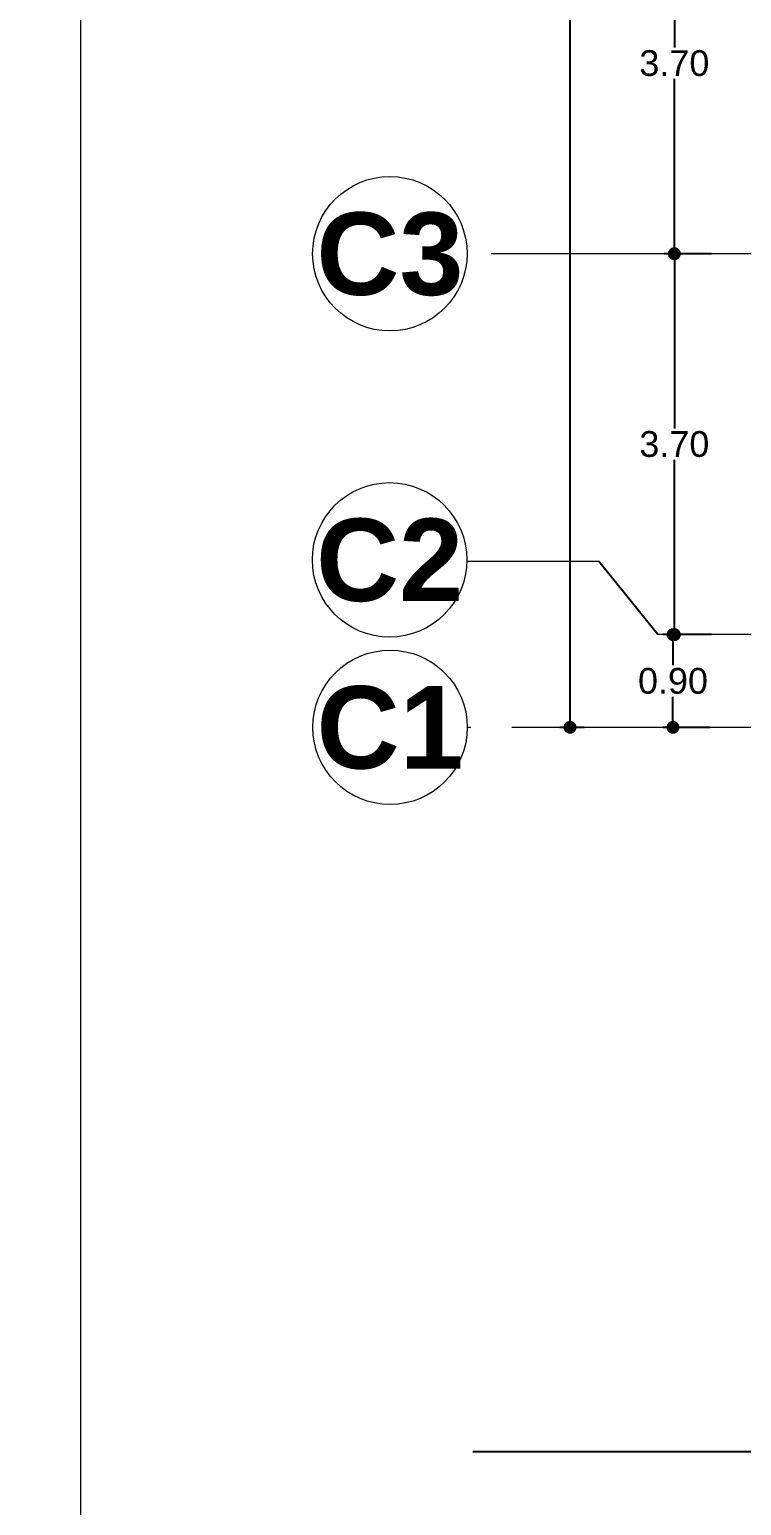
# Model space of a CAD drawing. Header units: metres. Extents: x -22 to 564, y 0 to 143.
# Drawn here: x -22.47 to -15.55, y 25.97 to 40.3 of the extents above; entities that cross this region are included whole.
import ezdxf
from ezdxf.enums import TextEntityAlignment as Align
from ezdxf.xclip import XClip

# ---------------------------------------------------------------- set-up
doc = ezdxf.new("R2010")
doc.units = ezdxf.units.M
doc.header["$XCLIPFRAME"] = 2
for name, pattern in [('EJES630', [6.300000000000001, 5.5, -0.4, 0, -0.4]), ('XREF  PB CONJ$0$CENTER', [50.800000000000004, 31.75, -6.35, 6.35, -6.35]), ('XREF  PB CONJ$0$DASHED2', [0.375, 0.25, -0.125]), ('XREF  PB CONJ$0$EJES630', [6.300000000000001, 5.5, -0.4, 0, -0.4]), ('XREF  PB CONJ$0$HIDDE150', [0.24, 0.15, -0.09])]:
    doc.linetypes.add(name, pattern=pattern)
for name, color, linetype in [('COTAS EJES', 8, 'Continuous'), ('EJES BOLAS', 11, 'Continuous'), ('EJES TEXTOS', 3, 'Continuous'), ('XREF  PB CONJ$0$BANQUETA', 53, 'Continuous'), ('XREF  PB CONJ$0$BARDA', 52, 'Continuous'), ('XREF  PB CONJ$0$CANCELES', 1, 'Continuous'), ('XREF  PB CONJ$0$PARQUE', 251, 'Continuous'), ('XREF  PB CONJ$0$POLIGONAL', 22, 'XREF  PB CONJ$0$HIDDE150'), ('XREF  PB CONJ$0$REFERENCIA COLUMNAS NEURO', 7, 'Continuous'), ('XREF  PB CONJ$0$TUNEL PERIMETRO', 52, 'XREF  PB CONJ$0$DASHED2')]:
    doc.layers.add(name, color=color, linetype=linetype)
for name, color, linetype, lineweight in [('EJES', 11, 'EJES630', 0), ('XREF  PB CONJ$0$EJES', 11, 'XREF  PB CONJ$0$EJES630', 0), ('XREF PIE 1.100$0$G-ANNO-TTLB', 7, 'Continuous', 9)]:
    doc.layers.add(name, color=color, linetype=linetype, lineweight=lineweight)
doc.styles.add('COTAS', font='arial.ttf')
doc.styles.add('EJES', font='arialbd.ttf', dxfattribs={"height": 0.8})
doc.dimstyles.new('100 EJES', dxfattribs={"dimtxt": 0.25, "dimasz": 0.125, "dimexe": 0.1, "dimexo": 0.1, "dimgap": 0.025, "dimtad": 0, "dimtih": 1, "dimtoh": 1, "dimzin": 1, "dimdsep": 46, "dimtxsty": 'COTAS', "dimblk": 'DOT', "dimcen": 0.1, "dimclrd": 256, "dimclre": 256, "dimclrt": 7, "dimadec": 0, "dimazin": 1, "dimtfac": 1, "dimtofl": 0, "dimtmove": 2, "dimatfit": 3, "dimfxl": 1, "dimtolj": 1, "dimtzin": 1, "dimlwd": 25, "dimlwe": -1, "dimarcsym": 0})

# ---------------------------------------------------------------- blocks, each defined once
blk = doc.blocks.new('XREF PIE 1.100$0$ZUM-TB-XX-PP_PIE DE PLANO - ZUM_TB_PP_XX__PIE DE PLANO 90x60cm-1443826-PLANTA BAJA GENERAL')
at = {"layer": 'XREF PIE 1.100$0$G-ANNO-TTLB', "lineweight": 20}
blk.add_line((-0.4631999999999999, 0.005000000000007099), (-0.463199999999999, 0.595000000000007), dxfattribs=at)
blk = doc.blocks.new('XREF  PB CONJ$0$A$C7782c7fa')
blk.add_lwpolyline([(9.754256044630893, 6.741128195775673), (-5.820766091346741e-11, 0), (-59.72061957040569, 84.86234073713422)])
at = {"extrusion": (-0.0007039723777094062, -0.0004954101688450598, 0.9999996294957594)}
blk.add_lwpolyline([(-24.34870557843023, 47.97867926639496), (-35.30232108709559, 63.54365167792601)], dxfattribs=at)
blk = doc.blocks.new('XREF  PB CONJ')
at = {"layer": 'XREF  PB CONJ$0$PARQUE', "true_color": 0x136734}
h = blk.add_hatch(dxfattribs=at)
h.set_pattern_fill('CROSS', color=116, scale=0.02, angle=90)
h.set_pattern_definition([(90, (3.47269850919929e-06, -1.134495164478722e-09), (-0.127, 0.127), [0.0635, -0.1905]), (180, (0.03175347269849738, 0.03174999886550722), (-0.127, -0.127), [0.0635, -0.1905])])
edge = h.paths.add_edge_path()
edge.add_line((3.588273884761195, 104.6056329675487), (1.693567348087377, 104.368414600203))
edge.add_line((1.693567348087377, 104.368414600203), (2.478413261416573, 17.6083114474842))
edge.add_line((2.478413261416573, 17.6083114474842), (97.73099784695039, 17.93364224989173))
edge.add_arc((97.72473773924645, 19.23699778405991), 1.303370567948849, 270.2751935164262, 363.1005824932409)
edge.add_line((99.02620032972227, 19.30749574847924), (96.47620657157161, 19.30775949090481))
edge.add_line((96.47620657157161, 19.30775949090481), (96.6019833345069, 20.22399055472704))
edge.add_line((96.6019833345069, 20.22399055472704), (62.41283278945434, 20.22399055472704))
edge.add_arc((58.63294357442533, 24.65353201144387), 5.823091961721518, 229.5246648947452, 310.4753351052547, ccw=False)
edge.add_line((54.85305435939631, 20.22399055472704), (26.25265249313152, 20.21884310181645))
edge.add_line((26.25265249313152, 20.21884310181645), (4.283676938971102, 20.0304150349891))
edge.add_line((4.283676938971102, 20.0304150349891), (4.055006226456849, 46.69129838843256))
edge.add_line((4.055006226456849, 46.69129838843256), (2.38805395115935, 46.69120345470009))
edge.add_line((2.38805395115935, 46.69120345470009), (2.388055523748065, 54.80329825617565))
edge.add_line((2.388055523748065, 54.80329825617565), (3.985428701204579, 54.80339225640635))
edge.add_line((3.985428701204579, 54.80339225640635), (3.746434588130871, 82.6678883292065))
edge.add_line((3.746434588130871, 82.6678883292065), (3.618468547986073, 95.25564107650885))
edge.add_line((3.618468547986073, 95.25564107650885), (3.588273884761195, 104.6056329675487))
at = {"color": 6, "lineweight": 5}
blk.add_line((-2.134178678331487, 17.40801712775834), (-3.024177020759808, 121.1735659876683, 0.03751450956536941), dxfattribs=at)
at = {"layer": 'XREF  PB CONJ$0$BANQUETA'}
blk.add_line((3.746434588130871, 82.6678883292065), (3.679557126462084, 90.46517983593554), dxfattribs=at)
at = {"layer": 'XREF  PB CONJ$0$BARDA'}
blk.add_lwpolyline([(99.02619685702375, 19.30749574961374), (99.02619685702375, 19.2336333986224, -0.4131330800136149), (97.73099437425182, 17.93364225102622), (9.722490205190983, 17.60885364323545), (-1.935886362793116, 17.60798105142138), (-2.822460450448439, 120.9742875104446), (10.08189628621598, 120.9933191570285)], format="xyb", dxfattribs=at)
at = {"layer": 'XREF  PB CONJ$0$CANCELES', "linetype": 'ByBlock'}
blk.add_line((-3.024177020759808, 121.1735659876683), (-2.134178678331487, 17.40801712775834), dxfattribs=at)
at = {"layer": 'XREF  PB CONJ$0$EJES', "linetype": 'XREF  PB CONJ$0$CENTER', "ltscale": 0.1}
blk.add_line((-3.024344336786773, 121.1735645525968, 0.03751450956536941), (-2.134345994358452, 17.4080156926868), dxfattribs=at)
at = {"layer": 'XREF  PB CONJ$0$POLIGONAL'}
blk.add_lwpolyline([(190.8206162398359, 18.08799273814834), (141.8102568218899, 17.89631201635447), (9.72286673088491, 17.4088536742383), (-2.134178678331487, 17.40801712775834), (-3.024180659488422, 121.1739902296625), (143.1257747374799, 121.389535522378), (183.0167166979261, 121.3662833134091), (192.16982407213, 121.3659470490912), (192.1698240721371, 18.09326952318352), (192.0206070624962, 18.09268593178669)], close=True, dxfattribs=at)
at = {"layer": 'XREF  PB CONJ$0$TUNEL PERIMETRO'}
blk.add_lwpolyline([(1.59306552311962, 114.7540644360656), (1.978440786526573, 74.93018519375359), (2.480157698995824, 17.40831157609509), (-2.134178678331487, 17.40801712775834), (-2.39926781002773, 74.8324895226515), (-2.96814579045068, 114.6408444205029)], close=True, dxfattribs=at)
at = {"layer": 'XREF  PB CONJ$0$REFERENCIA COLUMNAS NEURO', "color": 1, "lineweight": 5, "rotation": 325.356105481422}
blk.add_blockref('XREF  PB CONJ$0$A$C7782c7fa', (-2.134345569784017, 17.40796619679772), dxfattribs=at)
blk = doc.blocks.new('_DOT')
at = {"color": 0, "linetype": 'ByBlock', "lineweight": -2}
blk.add_line((-0.5, 0), (-1, 0), dxfattribs=at)
at = {"color": 0, "linetype": 'ByBlock', "lineweight": -2, "const_width": 0.5}
blk.add_lwpolyline([(-0.25, 0, 1), (0.25, 0, 1)], format="xyb", close=True, dxfattribs=at)
blk = doc.blocks.new('*D102')
at = {"layer": 'COTAS EJES', "transparency": 16777216}
for p, q in [((-15.93585890792377, 34.42505315684539), (-16.31756326459191, 34.42505315684539)), ((-15.85837041453073, 33.52505314701183), (-16.31756326459191, 33.52505314701182))]:
    blk.add_line(p, q, dxfattribs=at)
at = {"layer": 'COTAS EJES', "lineweight": 25, "transparency": 16777216}
for p, q in [((-16.21756326459191, 34.30005315684539), (-16.21756326459191, 34.12769639885903)), ((-16.21756326459191, 33.65005314701182), (-16.21756326459191, 33.82240990499818))]:
    blk.add_line(p, q, dxfattribs=at)
at = {"layer": 'COTAS EJES', "lineweight": 25, "transparency": 16777216, "xscale": 0.125, "yscale": 0.125, "zscale": 0.125}
for p, rotation in [((-16.21756326459191, 34.42505315684539), 90), ((-16.21756326459191, 33.52505314701182), 270)]:
    blk.add_blockref('_DOT', p, dxfattribs=dict(at, rotation=rotation))
at = {"layer": 'COTAS EJES', "color": 7, "transparency": 16777216, "insert": (-16.21756326459189, 33.97505315192861), "char_height": 0.25, "attachment_point": 5, "style": 'COTAS'}
blk.add_mtext('\\A1;0.90', dxfattribs=at)
blk = doc.blocks.new('*D103')
at = {"layer": 'COTAS EJES', "transparency": 16777216}
for p, q in [((-17.0787860806091, 49.02444064205973), (-17.31756326459194, 49.02444064205973)), ((-17.07878603831701, 33.52505315779503), (-17.31756326459193, 33.52505315779503))]:
    blk.add_line(p, q, dxfattribs=at)
at = {"layer": 'COTAS EJES', "lineweight": 25, "transparency": 16777216}
for p, q in [((-17.21756326459193, 48.89944064205973), (-17.21756326459193, 41.4273901468578)), ((-17.21756326459193, 33.65005315779503), (-17.21756326459193, 41.12210365299696))]:
    blk.add_line(p, q, dxfattribs=at)
at = {"layer": 'COTAS EJES', "lineweight": 25, "transparency": 16777216, "xscale": 0.125, "yscale": 0.125, "zscale": 0.125}
for p, rotation in [((-17.21756326459193, 49.02444064205973), 90), ((-17.21756326459193, 33.52505315779503), 270)]:
    blk.add_blockref('_DOT', p, dxfattribs=dict(at, rotation=rotation))
at = {"layer": 'COTAS EJES', "color": 7, "transparency": 16777216, "insert": (-17.21756326459192, 41.27474689992738), "char_height": 0.25, "attachment_point": 5, "style": 'COTAS'}
blk.add_mtext('\\A1;15.50', dxfattribs=at)
blk = doc.blocks.new('EJE')
at = {"linetype": 'Continuous', "lineweight": 5}
blk.add_circle((0, 0), 0.75, dxfattribs=at)
at = {"layer": 'EJES TEXTOS', "style": 'EJES'}
blk.add_attdef('EJE', text='', height=0.8, dxfattribs=at).set_placement((0, 0), align=Align.MIDDLE_CENTER)
blk = doc.blocks.new('*D105')
at = {"layer": 'COTAS EJES', "transparency": 16777216}
for p, q in [((-15.92249518487563, 38.12459372219764), (-16.30419956694852, 38.12459372219764)), ((-15.84500671688731, 34.42505315684539), (-16.30419956694852, 34.42505315684539))]:
    blk.add_line(p, q, dxfattribs=at)
at = {"layer": 'COTAS EJES', "lineweight": 25, "transparency": 16777216}
for p, q in [((-16.20419956694852, 37.99959372219764), (-16.20419956694852, 36.42755195248195)), ((-16.20419956694852, 34.55005315684539), (-16.20419956694852, 36.12209492656108))]:
    blk.add_line(p, q, dxfattribs=at)
at = {"layer": 'COTAS EJES', "lineweight": 25, "transparency": 16777216, "xscale": 0.125, "yscale": 0.125, "zscale": 0.125}
for p, rotation in [((-16.20419956694852, 38.12459372219764), 90), ((-16.20419956694852, 34.42505315684539), 270)]:
    blk.add_blockref('_DOT', p, dxfattribs=dict(at, rotation=rotation))
at = {"layer": 'COTAS EJES', "color": 7, "transparency": 16777216, "insert": (-16.20419956694851, 36.27482343952151), "char_height": 0.25, "attachment_point": 5, "style": 'COTAS'}
blk.add_mtext('\\A1;3.70', dxfattribs=at)
blk = doc.blocks.new('*D106')
at = {"layer": 'COTAS EJES', "transparency": 16777216}
for p, q in [((-15.9224951848756, 41.8241342875499), (-16.30419956694854, 41.82413428754989)), ((-15.8450067168873, 38.12459372219764), (-16.30419956694854, 38.12459372219764))]:
    blk.add_line(p, q, dxfattribs=at)
at = {"layer": 'COTAS EJES', "lineweight": 25, "transparency": 16777216}
for p, q in [((-16.20419956694854, 41.69913428754989), (-16.20419956694854, 40.1270925178342)), ((-16.20419956694854, 38.24959372219764), (-16.20419956694854, 39.82163549191333))]:
    blk.add_line(p, q, dxfattribs=at)
at = {"layer": 'COTAS EJES', "lineweight": 25, "transparency": 16777216, "xscale": 0.125, "yscale": 0.125, "zscale": 0.125}
for p, rotation in [((-16.20419956694854, 41.82413428754989), 90), ((-16.20419956694854, 38.12459372219764), 270)]:
    blk.add_blockref('_DOT', p, dxfattribs=dict(at, rotation=rotation))
at = {"layer": 'COTAS EJES', "color": 7, "transparency": 16777216, "insert": (-16.20419956694852, 39.97436400487376), "char_height": 0.25, "attachment_point": 5, "style": 'COTAS'}
blk.add_mtext('\\A1;3.70', dxfattribs=at)

msp = doc.modelspace()

# ---------------------------------------------------------------- block references
at = {"layer": 'XREF PIE 1.100$0$G-ANNO-TTLB', "xscale": 100.0000000000004, "yscale": 100.0000000000004, "zscale": 100.0000000000004}
msp.add_blockref('XREF PIE 1.100$0$ZUM-TB-XX-PP_PIE DE PLANO - ZUM_TB_PP_XX__PIE DE PLANO 90x60cm-1443826-PLANTA BAJA GENERAL', (24.35243673540815, 9.661917812063592), dxfattribs=at)

# ---------------------------------------------------------------- next in the draw order: linework, layer by layer
at = {"layer": 'EJES'}
msp.add_line((-16.93649070678113, 35.13551604499342), (-18.22036907158986, 35.1355161203071), dxfattribs=at)
at = {"layer": 'EJES BOLAS'}
msp.add_line((-16.36339215258628, 34.42505316248679, 0.02052596380085745), (-16.93649070678113, 35.13551604499342, 0.02032098877294768), dxfattribs=at)

# ---------------------------------------------------------------- next in the draw order: block references
ref = msp.add_blockref('XREF  PB CONJ', (67.89759845613122, 28.71000047223473, -5.303350527645168e-07), dxfattribs=dict(rotation=89.50849308405942))
XClip(ref).set_block_clipping_path([(-2.936402334019082, 82.9334608568603), (21.125027070724016, 82.93346085686031), (21.125027070724016, 49.039758686304495), (26.62967078853572, 49.039758686304495), (26.628401842942417, 17.471242249806586), (-2.853178747606947, 17.434198970088005)])
for p, values in [((-18.96756326459193, 38.12459374310747), {'EJE': 'C3'}), ((-18.97019898078212, 35.15148819846598, 0.03058397067337641), {'EJE': 'C2'}), ((-18.9656288629929, 33.52505316994906, 0.001420247153023641), {'EJE': 'C1'})]:
    msp.add_blockref('EJE', p, dxfattribs=at).add_auto_attribs(values)

# ---------------------------------------------------------------- next in the draw order: dimensions: what is measured, and where the dimension line sits
at = {"layer": 'COTAS EJES'}
for base, p1, p2, picture, middle in [((-17.21756326459193, 49.02444064205973), (-16.978786038317, 33.52505315779501, 0.001420247153023645), (-16.97878608060909, 49.0244406420597), '*D103', (-17.21756326459192, 41.27474689992738)), ((-16.20419956694854, 38.12459372219764, 0.01910571664783383), (-15.8224951848756, 41.82413428754988), (-15.74500671688729, 38.12459372219763, 0.02052596380085747), '*D106', (-16.20419956694852, 39.97436400487376, 0.01910571664783383)), ((-16.20419956694852, 34.42505315684539, 0.01910571664783383), (-15.82249518487562, 38.12459372219763), (-15.74500671688731, 34.42505315684538, 0.02052596380085747), '*D105', (-16.20419956694851, 36.27482343952151, 0.01910571664783383)), ((-16.21756326459191, 33.52505314701182), (-15.83585890792377, 34.42505315684538, 0.02052596380085747), (-15.75837041453072, 33.52505314701182, 0.001420247153023641), '*D102', (-16.21756326459189, 33.97505315192861))]:
    dim = msp.add_linear_dim(base=base, p1=p1, p2=p2, angle=90, dimstyle='100 EJES', dxfattribs=at)
    dim.commit()
    dim.dimension.update_dxf_attribs({"geometry": picture, "text_midpoint": middle})

# ---------------------------------------------------------------- next in the draw order: linework, layer by layer
msp.add_line((-18.1604928261754, 26.49131224252471), (68.36526117626228, 26.49131224252471), dxfattribs=at)
at = {"layer": 'EJES'}
for p, q in [((-6.085224221665374, 38.12459363301123), (-18.21756326459193, 38.12459374310747)), ((-6.057998030590159, 34.42505305228154), (-16.36339215258628, 34.42505316248679)), ((-5.881348346483936, 33.52505305974164), (-18.2156288629929, 33.52505316872336))]:
    msp.add_line(p, q, dxfattribs=at)

doc.saveas('drawing.dxf')
